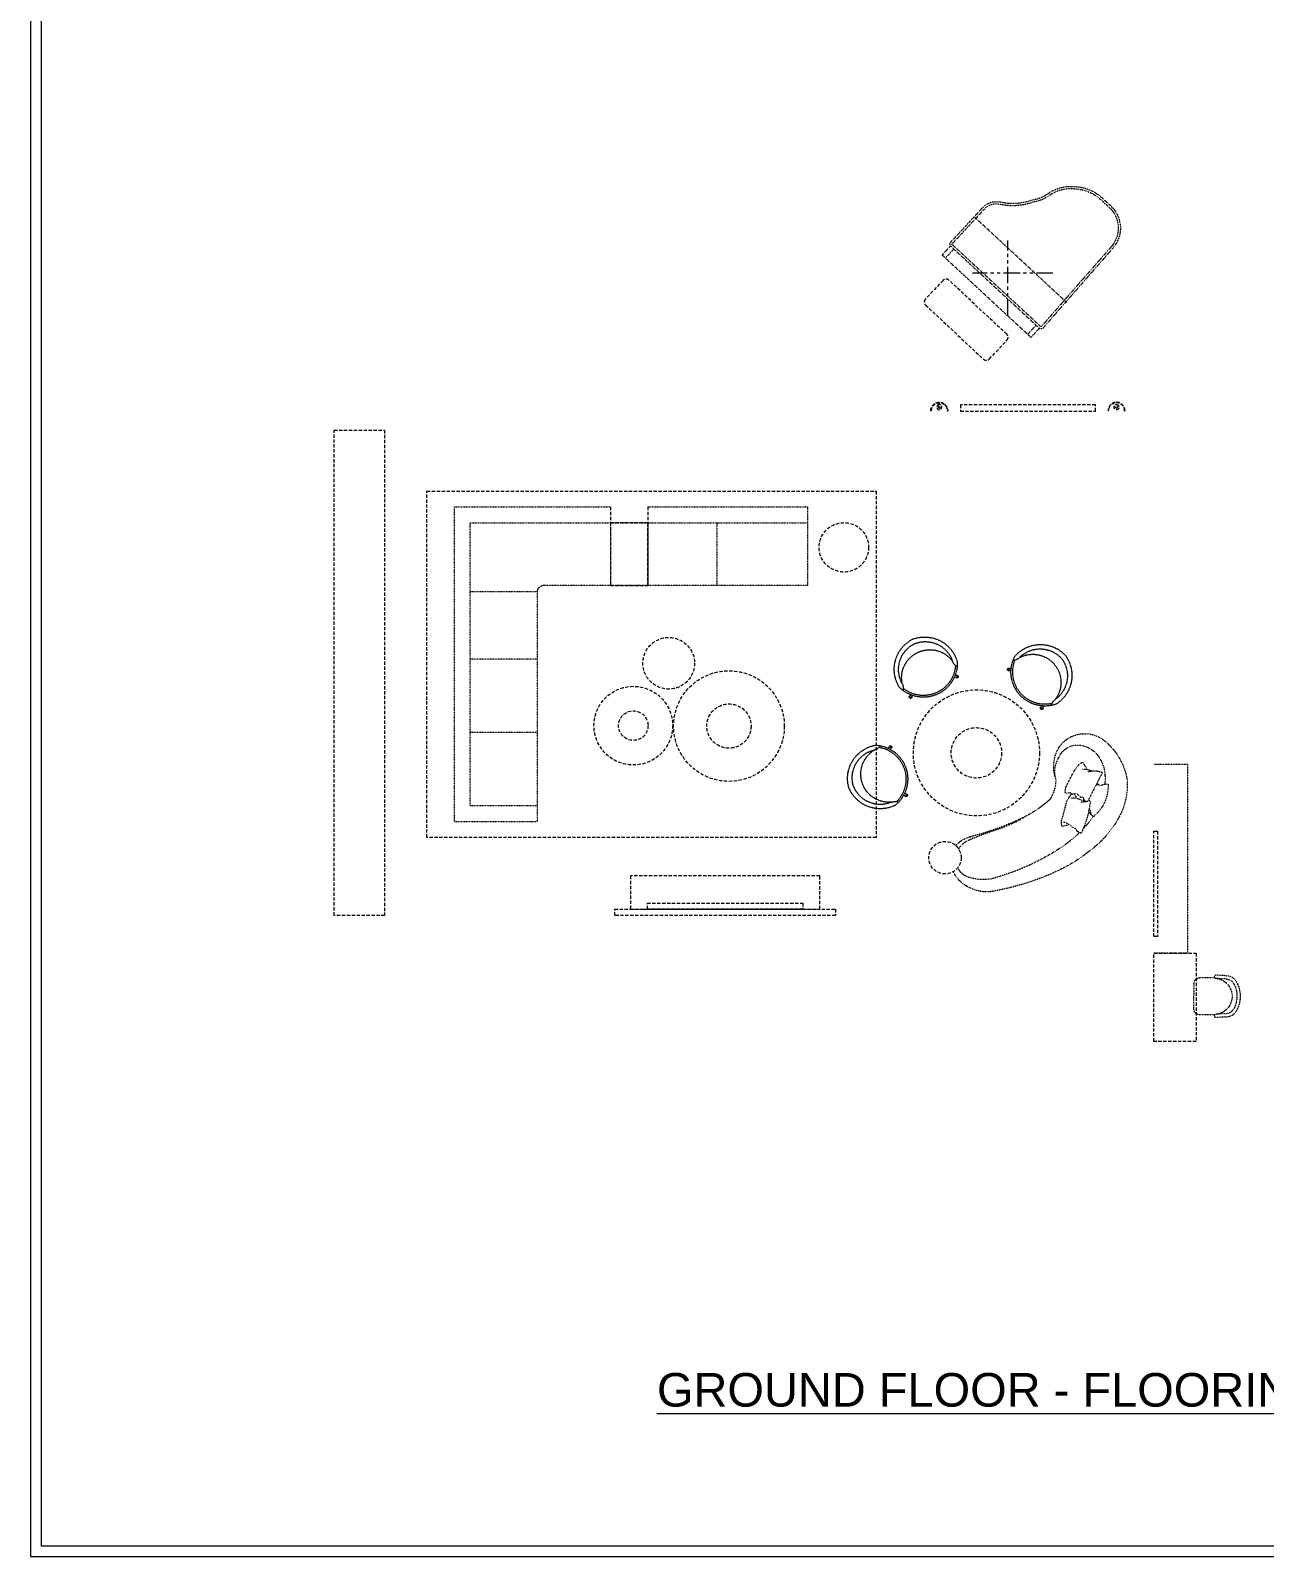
# Model space of a CAD drawing. Header units: inches. Extents: x 210804 to 214260, y -105030 to -103568.
# Drawn here: x 211469 to 212056, y -105030 to -104304 of the extents above; entities that cross this region are included whole.
import ezdxf

# ---------------------------------------------------------------- set-up
doc = ezdxf.new("R2010")
doc.units = ezdxf.units.IN
doc.header["$LTSCALE"] = 0.5
doc.header["$MEASUREMENT"] = 0
doc.linetypes.add('HIDDEN2', pattern=[0.1875, 0.125, -0.0625])
doc.linetypes.add('PHANTOM2', pattern=[1.25, 0.625, -0.125, 0.125, -0.125, 0.125, -0.125])
doc.layers.add('A3', color=30, linetype='Continuous', lineweight=9)
doc.layers.add('FURNITURE', color=253, linetype='HIDDEN2', lineweight=0)
doc.styles.add('STYLE1', font='arial.ttf', dxfattribs={"height": 8})

# ---------------------------------------------------------------- blocks, each defined once
blk = doc.blocks.new('JHUHJHJHJHGHG')
at = {"layer": 'FURNITURE', "transparency": 33554559}
for p, q in [((239372.8, -92764.7), (239370, -92770.3)), ((239364.9, -92786), (239355.4, -92789.9)), ((239355.4, -92789.9), (239359.8, -92796.6)), ((239366.4, -92785.9), (239364.9, -92786)), ((239368.2, -92779.1), (239366.4, -92785.9)), ((239370.2, -92774.6), (239368.2, -92779.1)), ((239370, -92770.3), (239370.2, -92774.6)), ((239401.4, -92778.2), (239400.5, -92783.7)), ((239401.4, -92778.2), (239402.1, -92774)), ((239404.2, -92785.9), (239401.4, -92778.2)), ((239402.1, -92774), (239408.5, -92774.6)), ((239359.8, -92796.6), (239385.1, -92816.9)), ((239398.2, -92811.4), (239390.9, -92816.4)), ((239398.2, -92811.4), (239402.7, -92804.3)), ((239399.5, -92818.1), (239398.2, -92811.4)), ((239404.9, -92799.5), (239399.3, -92802.6)), ((239402.6, -92817.3), (239404, -92808.7)), ((239402.7, -92804.3), (239405.1, -92802.4)), ((239404, -92808.7), (239407, -92806.4)), ((239404.9, -92799.5), (239412.2, -92796.7)), ((239405.1, -92802.4), (239404.9, -92799.5)), ((239405.8, -92803.5), (239405.9, -92799.6)), ((239407, -92806.4), (239405.8, -92803.5)), ((239405.9, -92799.6), (239409.8, -92797.6)), ((239428.8, -92807.6), (239409.8, -92797.6)), ((239412.2, -92796.7), (239412.3, -92795.4)), ((239435, -92810.1), (239428.8, -92807.6)), ((239436.6, -92808.1), (239435, -92810.1)), ((239435, -92810.1), (239440.7, -92813.3)), ((239438.2, -92804.7), (239436.6, -92808.1)), ((239441.8, -92804.1), (239438.2, -92804.7)), ((239444.5, -92802.6), (239441.8, -92804.1)), ((239448.6, -92800.3), (239444.5, -92802.6)), ((239385.1, -92816.9), (239396.5, -92820.8)), ((239390.4, -92829.2), (239395.2, -92833.7)), ((239390.8, -92826), (239395.7, -92823.3)), ((239395.7, -92823.3), (239396.5, -92820.8)), ((239396.5, -92820.8), (239400.2, -92817.4)), ((239396.5, -92820.8), (239399.5, -92818.1)), ((239400.2, -92817.4), (239402.6, -92817.3)), ((239440.9, -92830), (239434.3, -92833.3)), ((239440.7, -92813.3), (239452.3, -92819)), ((239446.9, -92825.3), (239440.9, -92830)), ((239452.3, -92819), (239446.9, -92825.3)), ((239436.5, -92836.5), (239437.4, -92847.3))]:
    blk.add_line(p, q, dxfattribs=at)
for centre, radius, start, end in [((239385.6, -93119), 386.1, 102.4811, 117.0868), ((239356.4, -92970.5), 234.8, 86.6259, 103.3673), ((239367.9, -92886.5), 150.5, 64.8491, 89.1124), ((239343.3, -93006.3), 241.2, 84.7745, 98.8542), ((239339, -92976.2), 211.8, 81.1223, 82.8834), ((239308, -92888.8), 140, 41.8243, 62.4012), ((239390.2, -92841.7), 100.4, 31.6964, 65.5097), ((239243.2, -92824.6), 59.5, 124.1048, 158.9782), ((239252, -92847.5), 64.8, 104.1582, 151.615), ((239351.7, -93113.2), 348.3, 97.3465, 109.3686), ((239293.3, -92750.8), 81.1, 327.6254, 334.3743), ((239339, -92976.2), 211.8, 72.6666, 79.0645), ((239400.2, -92831.7), 57.7, 32.9795, 81.7831), ((239391.4, -92831.4), 94.4, 343.5616, 26.7449), ((239231.7, -92821.4), 47.8, 157.5792, 199.9798), ((239365.6, -92870.6), 104.1, 32.1518, 40.7556), ((239409.1, -92842.6), 52.5, 354.0746, 36.8377), ((239225.6, -92826), 32.3, 169.8858, 218.1233), ((239205.6, -92822.4), 12, 151.615, 169.8858), ((239386.8, -93225.6), 397.1, 100.7466, 112.508), ((239286.5, -92611.3), 225.3, 274.5313, 278.8586), ((239347.5, -93015.2), 183.1, 85.9079, 100.9333), ((239358.9, -92856.5), 24, 64.383, 85.9079), ((239345.3, -92884.7), 55.3, 40.8497, 64.383), ((239391.8, -92827.7), 2, 118.4993, 226.7107), ((239519.3, -92615.6), 251, 240.3604, 248.0716), ((239416.2, -92817.8), 27.6, 303.1616, 334.0995), ((239222.7, -92823.8), 38.5, 198.0452, 252.5298), ((239224.3, -92823.2), 33.2, 223.2626, 285.5828), ((239220, -92819.8), 41.6, 257.7797, 293.8385), ((239146.2, -92475.2), 389.8, 282.9026, 287.7516), ((239336.9, -93037.1), 203.7, 99.1986, 110.6421), ((239369, -92864.2), 24, 19.9123, 40.8497), ((239428.7, -92837.4), 41.5, 206.3571, 246.6806), ((239442.3, -92837.7), 54, 199.9123, 254.7694), ((239432.8, -92828.2), 21.4, 245.5861, 277.5416), ((239437.5, -92844.1), 46.6, 258.3956, 346.8299), ((239435.4, -92847.5), 2, 277.5416, 4.3994), ((239423.1, -92843.7), 38.4, 299.1203, 358.1448), ((239428.6, -92848.7), 31.5, 238.8001, 294.8888)]:
    blk.add_arc(centre, radius, start, end, dxfattribs=at)
blk = doc.blocks.new('A$C62fb3387')
blk.add_wipeout([(0, 7.7), (2.01, 7.44), (5.18, 5.7), (7.29, 2.47), (7.62, -1.09), (6.45, -4.2), (4.38, -6.33), (1.6, -7.53), (-1.18, -7.61), (-4.38, -6.33), (-6.24, -4.51), (-7.34, -2.33), (-7.7, 0), (-7.34, 2.35), (-6.43, 3.93), (-4.58, 6.19), (-2.34, 7.34), (-0.85, 7.66)])
at = {"layer": 'FURNITURE', "ltscale": 25, "transparency": 33554559}
blk.add_circle((0, 0), 7.7, dxfattribs=at)
blk = doc.blocks.new('Poltrona Ricca Grando')
at = {"color": 0, "linetype": 'ByBlock', "ltscale": 0.08, "transparency": 33554508}
for p, q in [((-0.284, 0.121), (-0.301, 0.1)), ((-0.267, 0.105), (-0.287, 0.087)), ((0.267, 0.105), (0.287, 0.087)), ((0.284, 0.121), (0.301, 0.1))]:
    blk.add_line(p, q, dxfattribs=at)
for centre, radius, start, end in [((0.022, 0.307), 0.392, 93.2249, 188.8387), ((0.013, 0.309), 0.333, 92.2222, 184.3844), ((-0.002, 0.211), 0.323, 89.7054, 168.5428), ((-0.022, 0.307), 0.392, 351.1613, 86.7751), ((-0.013, 0.309), 0.333, 355.6156, 87.7778), ((0.002, 0.211), 0.323, 11.4572, 90.2946), ((0, 0.393), 0.393, 201.8798, 338.1202), ((-0.454, 0.272), 0.135, 326.515, 5.0197), ((0, 0.393), 0.373, 207.9524, 332.0476), ((0.454, 0.272), 0.135, 174.9803, 213.485), ((-0.293, 0.095), 0.0157, 88.4224, 3.9409), ((-0.293, 0.095), 0.00953, 150.8698, 306.0979), ((0.293, 0.095), 0.0157, 176.0591, 91.5776), ((0.293, 0.095), 0.00953, 233.9021, 29.1302)]:
    blk.add_arc(centre, radius, start, end, dxfattribs=at)
blk = doc.blocks.new('D')
at = {"color": 0, "linetype": 'ByBlock'}
blk.add_wipeout([(299433, 319190), (299747, 319191), (299761, 319188), (299793, 319171), (299809, 319151), (299814, 319136), (299817, 319125), (299817, 318939), (299808, 318932), (299807, 318910), (299793, 318859), (299771, 318820), (299744, 318790), (299718, 318768), (299689, 318753), (299653, 318739), (299611, 318731), (299571, 318731), (299532, 318739), (299486, 318757), (299462, 318772), (299439, 318791), (299421, 318811), (299396, 318850), (299382, 318888), (299377, 318913), (299377, 318932), (299368, 318939), (299368, 319125), (299372, 319139), (299376, 319150), (299387, 319166), (299404, 319180), (299417, 319187), (299425, 319189)], dxfattribs=at).translate(0, 0, 783)
at = {"color": 0, "linetype": 'ByBlock', "transparency": 33554559}
for p, q in [((299342, 318821, 783), (299336, 318929, 783)), ((299383, 318797, 783), (299377, 318932, 783)), ((299802, 318797, 783), (299808, 318932, 783)), ((299842, 318821, 783), (299849, 318929, 783))]:
    blk.add_line(p, q, dxfattribs=at)
at = {"color": 0, "linetype": 'ByBlock', "transparency": 33554559, "elevation": 783}
for points in [[(299368, 319125, -0.362381), (299438, 319191)], [(299817, 319125, 0.362381), (299747, 319191)]]:
    blk.add_lwpolyline(points, format="xyb", dxfattribs=at)
for points in [[(299438, 319191), (299592, 319191)], [(299747, 319191), (299592, 319191)], [(299368, 318936), (299368, 319125)], [(299817, 318936), (299817, 319125)]]:
    blk.add_lwpolyline(points, dxfattribs=at)
at = {"color": 0, "linetype": 'ByBlock', "transparency": 33554559}
for centre, radius, start, end in [((299357, 318918, 783), 24.2, 34.9909, 151.1709), ((299539, 318810, 783), 197, 176.7393, 196.0269), ((299584, 318940, 783), 208, 188.5284, 230.0065), ((299489, 318804, 783), 106, 183.5309, 227.4761), ((299597, 318965, 783), 236, 231.4474, 268.9795), ((299588, 318965, 783), 236, 271.0205, 308.5526), ((299601, 318940, 783), 208, 309.9935, 351.4716), ((299696, 318804, 783), 106, 312.5239, 356.4691), ((299828, 318918, 783), 24.2, 28.8291, 145.0091), ((299646, 318810, 783), 197, 343.9731, 3.2607), ((299484, 318803, 783), 143, 199.3894, 244.9622), ((299551, 318892, 783), 214, 231.1789, 257.4503), ((299589, 318980, 783), 348, 241.6146, 270.487), ((299424, 318673, 783), 5.782309999999994e-11, 123.2291, 360), ((299580, 318916, 783), 245, 251.9325, 272.8105), ((299604, 318916, 783), 245, 267.1895, 288.0675), ((299595, 318980, 783), 348, 269.513, 298.3854), ((299634, 318892, 783), 214, 282.5497, 308.8211), ((299700, 318803, 783), 143, 295.0378, 340.6106), ((299761, 318673, 783), 5.782309999999994e-11, 180, 56.7709)]:
    blk.add_arc(centre, radius, start, end, dxfattribs=at)
blk = doc.blocks.new('A$C29994ed3')
at = {"color": 0, "linetype": 'ByBlock', "transparency": 33554559}
for p, q in [((406, 1828), (552, 1828)), ((406, 1802), (552, 1802)), ((37, 1460), (0, 180)), ((64, 1460), (27, 180)), ((1503, 760), (1503, 180)), ((1530, 760), (1530, 180)), ((0, 605), (1530, 605)), ((1500, 177), (30, 177)), ((1500, 150), (30, 150)), ((30, 150), (30, 0)), ((30, 0), (1500, 0)), ((85, 150), (85, 0)), ((1445, 150), (1445, 0)), ((1500, 150), (1500, 0))]:
    blk.add_line(p, q, dxfattribs=at)
for centre, radius, start, end in [((406, 1460), 368, 90, 180), ((406, 1460), 342, 90, 180), ((551, 1321), 507, 51.3445, 89.8887), ((551, 1321), 480, 51.3445, 89.8887), ((592, 1320), 457, 11.6912, 55.2416), ((592, 1320), 483, 11.6912, 55.2416), ((1431, 1481), 398, 189.6417, 219.4592), ((1441, 1482), 381, 189.6917, 219.9937), ((1758, 1539), 706, 206.352, 240.5505), ((1758, 1539), 680, 206.352, 240.5505), ((1314, 761), 216, 359.7674, 59.4331), ((1314, 761), 190, 359.7674, 59.4331), ((30, 180), 30, 180, 270), ((30, 180), 3.4, 180, 270), ((1500, 180), 30, 270, 0), ((1500, 180), 3.4, 270, 0)]:
    blk.add_arc(centre, radius, start, end, dxfattribs=at)
blk = doc.blocks.new('SCONCE')
at = {"layer": 'FURNITURE', "ltscale": 25}
for p, q in [((-3.79, -1.76), (-4.04, -1.76)), ((3.79, -1.76), (4.04, -1.76))]:
    blk.add_line(p, q, dxfattribs=at)
at = {"layer": 'FURNITURE', "ltscale": 25, "transparency": 33554559}
blk.add_circle((0, 0), 0.478, dxfattribs=at)
for radius in [4.04, 3.79]:
    blk.add_arc((0, -1.76), radius, 0, 180, dxfattribs=at)
blk.add_ellipse((0, 0), major_axis=(0, 1.27), ratio=0.903019, dxfattribs=at)
blk = doc.blocks.new('*U289')
at = {"layer": 'Defpoints', "lineweight": 0, "ltscale": 2.5}
for points in [[(0, 1461.92), (-1185.35, 1461.92), (-1185.35, 0), (0, 0)], [(-5, 1456.92), (-1180.35, 1456.92), (-1180.35, 5), (-5, 5)]]:
    blk.add_lwpolyline(points, close=True, dxfattribs=at)

msp = doc.modelspace()

# ---------------------------------------------------------------- linework, layer by layer
at = {"layer": 'FURNITURE', "linetype": 'PHANTOM2', "ltscale": 25, "transparency": 33554559}
for p, q in [((211933.73, -104439.79), (211933.73, -104403.76)), ((211955.11, -104419.36), (211916.94, -104419.36))]:
    msp.add_line(p, q, dxfattribs=at)
at = {"layer": 'FURNITURE', "ltscale": 25, "transparency": 33554559}
for p, q in [((211744.67, -104530.65), (211744.67, -104568.09)), ((211762.49, -104530.65), (211762.49, -104568.09))]:
    msp.add_line(p, q, dxfattribs=at)
at = {"layer": 'FURNITURE', "transparency": 33554559}
for p, q in [((211762.49, -104538.14), (211762.49, -104568.09)), ((211795.27, -104538.14), (211795.27, -104568.09)), ((211709.74, -104571.09), (211677.91, -104571.09)), ((211709.74, -104603.03), (211677.91, -104603.03)), ((211709.74, -104637.98), (211677.91, -104637.98)), ((211670.43, -104680.41), (211709.74, -104680.41))]:
    msp.add_line(p, q, dxfattribs=at)
at = {"layer": 'FURNITURE', "ltscale": 25, "transparency": 33554559}
msp.add_lwpolyline([(211933.16, -104448.48), (211905.67, -104422.71, 0.414214), (211902.84, -104422.8), (211894.49, -104431.72, 0.414214), (211894.58, -104434.55), (211922.07, -104460.31, 0.414214), (211924.9, -104460.22), (211933.25, -104451.3, 0.414214)], format="xyb", close=True, dxfattribs=at)
for points in [[(211911.14, -104485.04), (211975.35, -104485.04), (211975.35, -104482.01), (211911.14, -104482.01)], [(211613.19, -104494.04), (211637.19, -104494.04), (211637.19, -104725.04), (211613.19, -104725.04)], [(211657.36, -104687.99), (211657.36, -104523.14), (211871.04, -104523.14), (211871.04, -104687.99)], [(211762.49, -104538.14), (211744.67, -104538.14), (211744.67, -104568.09), (211762.49, -104568.09)], [(212003.19, -104685.01), (212004.88, -104685.01), (212004.88, -104735.12), (212003.19, -104735.12)], [(211754.19, -104722.04), (211844.19, -104722.04), (211844.19, -104706.26), (211754.19, -104706.26)], [(211746.69, -104722.04), (211851.69, -104722.04), (211851.69, -104725.04), (211746.69, -104725.04)]]:
    msp.add_lwpolyline(points, close=True, dxfattribs=at)
at = {"layer": 'FURNITURE', "transparency": 33554559}
for points in [[(211670.43, -104680.41), (211670.43, -104530.65), (211744.67, -104530.65)], [(211762.49, -104530.65), (211838.43, -104530.65)], [(211709.74, -104672.92), (211677.91, -104672.92), (211677.91, -104538.14), (211838.43, -104538.14)], [(212003.19, -104653.1), (212019.19, -104653.1), (212019.19, -104743.03), (212003.19, -104743.03)]]:
    msp.add_lwpolyline(points, dxfattribs=at)
msp.add_lwpolyline([(211838.43, -104530.65), (211838.43, -104568.09), (211712.74, -104568.09, 0.414214), (211709.74, -104571.09), (211709.74, -104680.41)], format="xyb", dxfattribs=at)
at = {"layer": 'FURNITURE', "linetype": 'HIDDEN2', "ltscale": 25, "transparency": 33554559}
msp.add_lwpolyline([(211762.19, -104719.16), (211836.19, -104719.16), (211836.19, -104722.04), (211762.19, -104722.04)], close=True, dxfattribs=at)
at = {"layer": 'FURNITURE', "ltscale": 25, "transparency": 33554559}
for centre, radius in [((211855.69, -104549.87), 11.76), ((211772.35, -104605.03), 12.28), ((211801.01, -104634.92), 26.33), ((211755.51, -104634.72), 18.72), ((211918.74, -104647.67), 30)]:
    msp.add_circle(centre, radius, dxfattribs=at)
at = {"layer": 'FURNITURE', "linetype": 'HIDDEN2', "ltscale": 25, "transparency": 33554559}
for centre, radius in [((211755.51, -104634.72), 7.02), ((211801.01, -104634.92), 10.53), ((211918.74, -104647.67), 12)]:
    msp.add_circle(centre, radius, dxfattribs=at)

# ---------------------------------------------------------------- block references
at = {"layer": 'FURNITURE', "ltscale": 25, "xscale": -0.03921568627452806, "yscale": 0.03921568627452806, "zscale": 0.03921568627452806, "rotation": 317.1562159285997}
msp.add_blockref('A$C29994ed3', (211945.55, -104450.74), dxfattribs=at)
at = {"layer": 'FURNITURE', "xscale": -1}
msp.add_blockref('SCONCE', (211901.08, -104483.1), dxfattribs=at)
at = {"layer": 'FURNITURE'}
msp.add_blockref('SCONCE', (211985.4, -104483.1), dxfattribs=at)
for name, p, xscale, yscale, zscale, rotation in [('Poltrona Ricca Grando', (211900, -104619.83), -41.09589041094578, 41.09589041094579, 41.09589041094579, 23.70707982005968), ('Poltrona Ricca Grando', (211939.03, -104619.71), -41.09589041094579, 41.09589041094579, 41.09589041094579, 310.4022954656643), ('JHUHJHJHJHGHG', (167851.78, -173520), -0.3184737804164948, 0.3184737804164947, 0.3184737804164942, 216.1606293516093), ('Poltrona Ricca Grando', (211885.27, -104655.17), -41.09589041094578, 41.09589041094579, 41.09589041094579, 107.8539020170277)]:
    msp.add_blockref(name, p, dxfattribs=dict(at, xscale=xscale, yscale=yscale, zscale=zscale, rotation=rotation))
at = {"layer": 'FURNITURE', "ltscale": 0.65, "xscale": -0.03937000000000003, "yscale": 0.03937000000000003, "zscale": 0.03937, "rotation": 90}
msp.add_blockref('D', (224588.75, -92968.6, -30.82), dxfattribs=at)

# ---------------------------------------------------------------- texts
at = {"layer": 'A3', "ltscale": 15, "insert": (211766.76, -104942.82), "char_height": 16, "width": 419.5079, "attachment_point": 1, "style": 'STYLE1'}
msp.add_mtext('{\\LGROUND FLOOR - FLOORING PLAN}', dxfattribs=at)

# ---------------------------------------------------------------- next in the draw order: linework, layer by layer
at = {"layer": 'FURNITURE', "ltscale": 25, "transparency": 33554559}
msp.add_lwpolyline([(212003.19, -104743.03), (212023.24, -104743.03), (212023.24, -104785.04), (212003.19, -104785.04)], close=True, dxfattribs=at)

# ---------------------------------------------------------------- next in the draw order: block references
at = {"layer": 'FURNITURE', "ltscale": 25, "rotation": 5.587642151585984}
msp.add_blockref('A$C62fb3387', (211903.8, -104697.58), dxfattribs=at)

# ---------------------------------------------------------------- next in the draw order: block references
at = {"linetype": 'ByBlock'}
msp.add_blockref('*U289', (212654.1, -105030.14, 0), dxfattribs=at)

doc.saveas('drawing.dxf')
